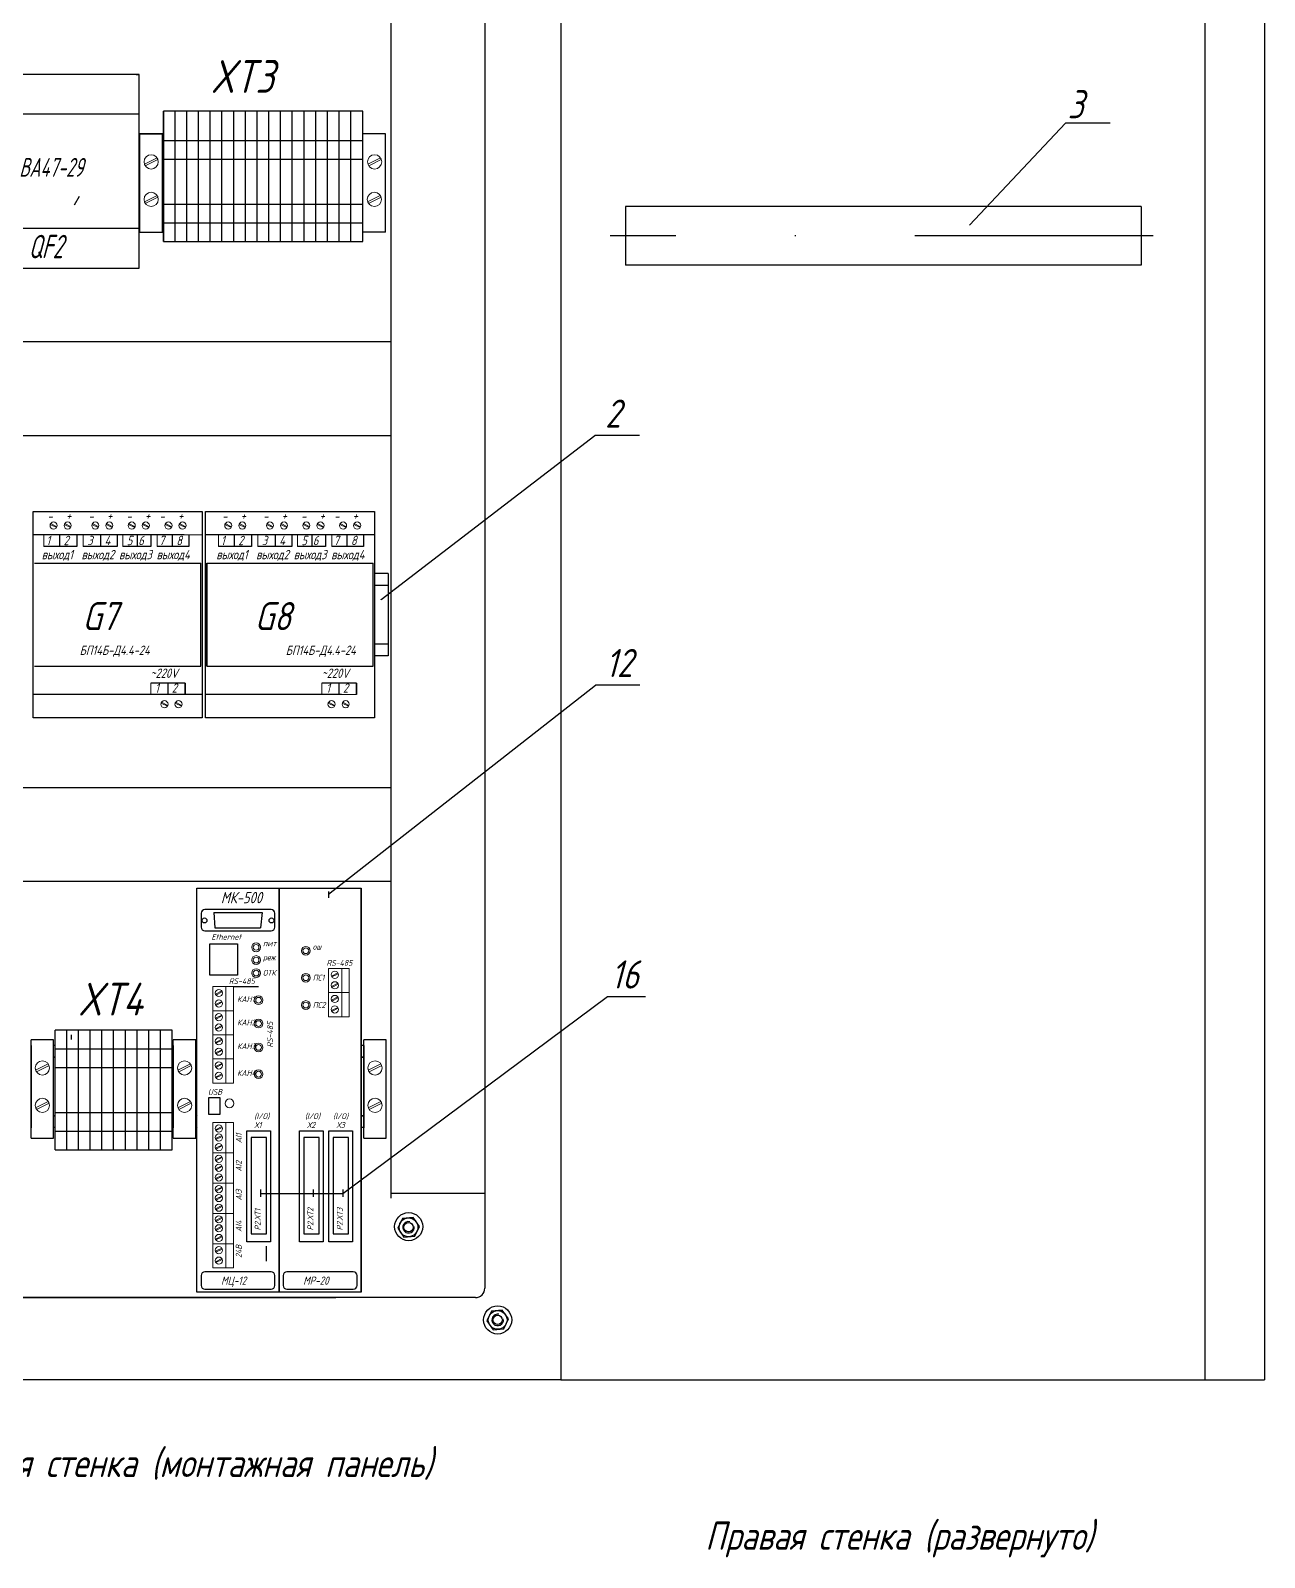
# Model space of a CAD drawing. Header units: millimetres. Extents: x 541 to 3142, y -35 to 600.
# Drawn here: x 1193.2 to 1324.8, y 285.8 to 448.5 of the extents above; entities that cross this region are included whole.
import ezdxf

# ---------------------------------------------------------------- set-up
doc = ezdxf.new("R2010")
doc.units = ezdxf.units.MM
doc.linetypes.add('DASHDOTX2', pattern=[50.8, 25.4, -12.7, 0, -12.7])
doc.layers.add('АСУТП', color=7, linetype='Continuous')
doc.layers.add('ссылки', color=7, linetype='Continuous')
doc.styles.add('GOST тип А', font='GOST_A.TTF', dxfattribs={"oblique": 15})
doc.styles.get("Standard").update_dxf_attribs({"font": 'GOST_A.TTF', "width": 0.8, "oblique": 15, "height": 3})

msp = doc.modelspace()

# ---------------------------------------------------------------- linework, layer by layer
at = {"color": 7, "lineweight": 30}
for p, q in [((1249.7812, 554.697), (1249.7812, 304.697)), ((1318.4316, 554.697), (1318.4316, 304.697)), ((1324.7812, 554.697), (1324.7812, 304.697)), ((1241.6562, 544.947), (1241.6562, 336.3742)), ((1231.6562, 535.919), (1231.6562, 324.0339)), ((1241.6562, 533.0268), (1241.6562, 314.447)), ((1204.7947, 443.8275), (1188.9502, 443.8275)), ((1204.4775, 443.8275), (1204.7947, 443.8275)), ((1204.7947, 423.1772), (1204.7947, 443.8275)), ((1207.3902, 427.1586), (1207.3902, 439.9086)), ((1207.3902, 439.9086), (1207.3902, 427.1586)), ((1207.3902, 427.1586), (1207.3902, 439.9086)), ((1207.3902, 427.1586), (1207.3902, 439.9086)), ((1228.6402, 439.9086), (1207.3902, 439.9086)), ((1207.3902, 439.9086), (1207.3902, 427.1586)), ((1207.3902, 427.1586), (1207.3902, 439.9086)), ((1207.3902, 427.1586), (1207.3902, 439.9086)), ((1207.3902, 427.1586), (1207.3902, 439.9086)), ((1208.6402, 426.0083), (1208.6402, 439.9086)), ((1208.6402, 426.0083), (1208.6402, 439.9086)), ((1209.8902, 426.0083), (1209.8902, 439.9086)), ((1209.8902, 426.0083), (1209.8902, 439.9086)), ((1211.1402, 426.0083), (1211.1402, 439.9086)), ((1211.1402, 426.0083), (1211.1402, 439.9086)), ((1212.3902, 426.0083), (1212.3902, 439.9086)), ((1212.3902, 426.0083), (1212.3902, 439.9086)), ((1213.6402, 426.0083), (1213.6402, 439.9086)), ((1213.6402, 426.0083), (1213.6402, 439.9086)), ((1214.8902, 426.0083), (1214.8902, 439.9086)), ((1214.8902, 426.0083), (1214.8902, 439.9086)), ((1216.1402, 426.0083), (1216.1402, 439.9086)), ((1216.1402, 426.0083), (1216.1402, 439.9086)), ((1217.3902, 426.0083), (1217.3902, 439.9086)), ((1217.3902, 426.0083), (1217.3902, 439.9086)), ((1218.6402, 426.0083), (1218.6402, 439.9086)), ((1218.6402, 426.0083), (1218.6402, 439.9086)), ((1219.8902, 426.0083), (1219.8902, 439.9086)), ((1221.1402, 426.0083), (1221.1402, 439.9086)), ((1222.3902, 426.0083), (1222.3902, 439.9086)), ((1223.6402, 426.0083), (1223.6402, 439.9086)), ((1224.8902, 426.0083), (1224.8902, 439.9086)), ((1226.1402, 426.0083), (1226.1402, 439.9086)), ((1227.3902, 426.0083), (1227.3902, 439.9086)), ((1227.3902, 426.0083), (1227.3902, 439.9086)), ((1227.3902, 426.0083), (1227.3902, 439.9086)), ((1227.3902, 426.0083), (1227.3902, 439.9086)), ((1228.6402, 427.1586), (1228.6402, 439.9086)), ((1228.6402, 427.1586), (1228.6402, 439.9086)), ((1228.6402, 426.0083), (1228.6402, 439.9086)), ((1204.8933, 437.2353), (1204.7407, 437.2353)), ((1204.9035, 437.2353), (1204.7947, 437.2353)), ((1204.8902, 427.0083), (1204.8902, 437.5083)), ((1204.8902, 437.5083), (1207.2902, 437.5083)), ((1204.8902, 427.0083), (1204.8902, 437.5083)), ((1204.8902, 437.5083), (1207.2902, 437.5083)), ((1207.2902, 427.0083), (1207.2902, 437.5083)), ((1207.2902, 427.0083), (1207.2902, 437.5083)), ((1207.3902, 426.0083), (1207.3902, 437.5083)), ((1207.3902, 437.5083), (1207.3902, 426.0083)), ((1207.3902, 426.0083), (1207.3902, 437.5083)), ((1207.3902, 426.0083), (1207.3902, 437.5083)), ((1207.3902, 426.0083), (1207.3902, 437.5083)), ((1207.3902, 437.5083), (1207.3902, 426.0083)), ((1207.3902, 426.0083), (1207.3902, 437.5083)), ((1228.6402, 436.7583), (1207.3902, 436.7583)), ((1228.6668, 427.0083), (1228.6668, 437.5083)), ((1228.6668, 427.0083), (1228.6668, 437.5083)), ((1231.0668, 437.5083), (1228.6668, 437.5083)), ((1231.0668, 427.0083), (1231.0668, 437.5083)), ((1204.9146, 435.9853), (1204.7619, 435.9853)), ((1204.9035, 435.9853), (1204.7947, 435.9853)), ((1228.6402, 434.7583), (1207.3902, 434.7583)), ((1204.9239, 429.7353), (1204.7712, 429.7353)), ((1204.9035, 429.7353), (1204.7947, 429.7353)), ((1207.3902, 430.0083), (1228.6402, 430.0083)), ((1311.6493, 429.7637), (1256.6493, 429.7637)), ((1256.6493, 429.7637), (1256.6493, 423.5137)), ((1311.6493, 429.7637), (1311.6493, 423.5137)), ((1204.9239, 428.4853), (1204.7712, 428.4853)), ((1204.9035, 428.4853), (1204.7947, 428.4853)), ((1204.8902, 427.0083), (1207.2902, 427.0083)), ((1204.8902, 427.0083), (1207.2902, 427.0083)), ((1207.3902, 428.0083), (1228.6402, 428.0083)), ((1231.0668, 427.0083), (1228.6668, 427.0083)), ((1207.3902, 426.0083), (1228.6402, 426.0083)), ((1188.9502, 423.1772), (1204.7947, 423.1772)), ((1311.6493, 423.5137), (1256.6493, 423.5137)), ((1105.4062, 415.3579), (1231.6562, 415.3579)), ((1105.4062, 415.3579), (1231.6562, 415.3579)), ((1105.4062, 405.3579), (1231.6562, 405.3579)), ((1105.4062, 405.3579), (1231.6562, 405.3579)), ((1105.4062, 405.3579), (1231.6562, 405.3579)), ((1193.5264, 375.2435), (1193.5264, 397.2435)), ((1193.5264, 397.2435), (1211.5264, 397.2435)), ((1211.5264, 397.2435), (1211.5264, 375.2435)), ((1211.8949, 375.2435), (1211.8949, 397.2435)), ((1211.8949, 375.2435), (1211.8949, 397.2435)), ((1211.8949, 397.2435), (1229.8949, 397.2435)), ((1229.8949, 397.2435), (1229.8949, 375.2435)), ((1231.3725, 390.6185), (1229.9094, 390.6185)), ((1231.3725, 390.6185), (1231.3725, 381.8685)), ((1231.3725, 389.3685), (1229.9094, 389.3685)), ((1231.3725, 383.1185), (1229.9094, 383.1185)), ((1231.3725, 381.8685), (1229.9094, 381.8685)), ((1211.5264, 375.2435), (1193.5264, 375.2435)), ((1229.8949, 375.2435), (1211.8949, 375.2435)), ((1105.4062, 367.824), (1231.6562, 367.824)), ((1105.4062, 357.824), (1231.6562, 357.824)), ((1210.9749, 357.1056), (1219.7249, 357.1056)), ((1210.9749, 314.0419), (1210.9749, 357.1056)), ((1219.7249, 314.0419), (1219.7249, 357.1056)), ((1219.7249, 357.1056), (1219.7249, 314.0419)), ((1219.7249, 357.1056), (1219.7249, 314.0419)), ((1219.7249, 314.0419), (1219.7249, 357.1056)), ((1219.7249, 357.1056), (1228.4749, 357.1056)), ((1219.7249, 314.0419), (1219.7249, 357.1056)), ((1228.4749, 314.0419), (1228.4749, 357.1056)), ((1228.4749, 357.1056), (1228.4749, 314.0419)), ((1228.4749, 357.1056), (1228.4749, 314.0419)), ((1228.4749, 314.0419), (1228.4749, 357.1056)), ((1208.3404, 341.9487), (1195.8404, 341.9487)), ((1195.8404, 329.1987), (1195.8404, 341.9487)), ((1197.0904, 329.1987), (1197.0904, 341.9487)), ((1197.0904, 329.1987), (1197.0904, 341.9487)), ((1198.3404, 329.1987), (1198.3404, 341.9487)), ((1198.3404, 329.1987), (1198.3404, 341.9487)), ((1199.5904, 329.1987), (1199.5904, 341.9487)), ((1199.5904, 329.1987), (1199.5904, 341.9487)), ((1200.8404, 329.1987), (1200.8404, 341.9487)), ((1200.8404, 329.1987), (1200.8404, 341.9487)), ((1202.0904, 329.1987), (1202.0904, 341.9487)), ((1202.0904, 329.1987), (1202.0904, 341.9487)), ((1203.3404, 329.1987), (1203.3404, 341.9487)), ((1203.3404, 329.1987), (1203.3404, 341.9487)), ((1204.5904, 329.1987), (1204.5904, 341.9487)), ((1204.5904, 329.1987), (1204.5904, 341.9487)), ((1205.8404, 329.1987), (1205.8404, 341.9487)), ((1205.8404, 329.1987), (1205.8404, 341.9487)), ((1207.0904, 329.1987), (1207.0904, 341.9487)), ((1207.0904, 329.1987), (1207.0904, 341.9487)), ((1208.3404, 329.1987), (1208.3404, 341.9487)), ((1208.3404, 329.1987), (1208.3404, 341.9487)), ((1193.2959, 330.4367), (1193.2959, 340.9367)), ((1195.6959, 340.9367), (1193.2959, 340.9367)), ((1193.2959, 340.3117), (1193.2959, 331.5617)), ((1195.6959, 330.4367), (1195.6959, 340.9367)), ((1195.751, 340.3158), (1195.6959, 340.3158)), ((1195.7079, 340.3158), (1195.7079, 340.3158)), ((1195.8719, 340.3158), (1195.7079, 340.3158)), ((1195.7593, 340.3117), (1195.7593, 340.3117)), ((1208.4507, 330.4367), (1208.4507, 340.9367)), ((1210.8507, 340.9367), (1208.4507, 340.9367)), ((1208.4507, 340.3117), (1208.4507, 331.5617)), ((1210.8507, 330.4367), (1210.8507, 340.9367)), ((1210.8626, 340.3158), (1210.8626, 340.3158)), ((1210.9749, 340.3158), (1210.8626, 340.3158)), ((1228.7482, 340.3158), (1228.5827, 340.3158)), ((1228.5842, 340.3158), (1228.5842, 340.3158)), ((1228.7482, 340.3158), (1228.5842, 340.3158)), ((1228.7482, 331.5658), (1228.7482, 340.3158)), ((1228.7566, 330.4367), (1228.7566, 340.9367)), ((1231.1566, 340.9367), (1228.7566, 340.9367)), ((1228.7566, 340.3117), (1228.7566, 340.3117)), ((1228.7566, 340.3117), (1228.7566, 331.5617)), ((1231.1566, 330.4367), (1231.1566, 340.9367)), ((1195.6959, 339.0658), (1195.751, 339.0658)), ((1195.6959, 339.0658), (1195.751, 339.0658)), ((1195.8719, 339.0658), (1195.7079, 339.0658)), ((1195.7593, 339.0617), (1195.7593, 339.0617)), ((1208.3404, 339.9487), (1195.8404, 339.9487)), ((1210.9749, 339.0658), (1210.8626, 339.0658)), ((1228.5827, 339.0658), (1228.7482, 339.0658)), ((1228.5842, 339.0658), (1228.7482, 339.0658)), ((1228.7482, 339.0658), (1228.5842, 339.0658)), ((1228.7566, 339.0617), (1228.7566, 339.0617)), ((1208.3404, 337.9487), (1195.8404, 337.9487)), ((1195.6959, 332.8158), (1195.751, 332.8158)), ((1195.6959, 332.8158), (1195.751, 332.8158)), ((1195.8719, 332.8158), (1195.7079, 332.8158)), ((1195.7593, 332.8117), (1195.7593, 332.8117)), ((1195.8404, 333.1987), (1208.3404, 333.1987)), ((1210.8611, 332.8158), (1210.9749, 332.8158)), ((1210.8626, 332.8158), (1210.9749, 332.8158)), ((1210.9749, 332.8158), (1210.8626, 332.8158)), ((1211.035, 332.8117), (1211.035, 332.8117)), ((1228.5827, 332.8158), (1228.7482, 332.8158)), ((1228.5842, 332.8158), (1228.7482, 332.8158)), ((1228.7482, 332.8158), (1228.5842, 332.8158)), ((1228.7566, 332.8117), (1228.7566, 332.8117)), ((1193.2959, 330.4367), (1195.6959, 330.4367)), ((1195.8563, 331.5658), (1195.6923, 331.5658)), ((1195.7593, 331.5617), (1195.7593, 331.5617)), ((1195.8404, 331.1987), (1208.3404, 331.1987)), ((1208.4507, 330.4367), (1210.8507, 330.4367)), ((1210.9749, 331.5658), (1210.847, 331.5658)), ((1211.035, 331.5617), (1211.035, 331.5617)), ((1228.7326, 331.5658), (1228.5686, 331.5658)), ((1228.7566, 331.5617), (1228.7566, 331.5617)), ((1228.7566, 330.4367), (1231.1566, 330.4367)), ((1195.8404, 329.1987), (1208.3404, 329.1987)), ((1231.6562, 324.601), (1241.6562, 324.601)), ((1240.6562, 313.447), (1096.4062, 313.447)), ((1219.7249, 314.0419), (1210.9749, 314.0419)), ((1228.4749, 314.0419), (1219.7249, 314.0419)), ((1249.7812, 304.697), (1087.2812, 304.697)), ((1249.7812, 304.697), (1324.7812, 304.697))]:
    msp.add_line(p, q, dxfattribs=at)
at = {"color": 7}
for p, q in [((1204.7947, 439.5775), (1188.9502, 439.5775)), ((1293.3517, 427.7637), (1303.5838, 438.6219)), ((1308.343, 438.6219), (1303.5838, 438.6219)), ((1207.2902, 437.5083), (1204.8902, 437.5083)), ((1207.2902, 437.5083), (1204.8902, 437.5083)), ((1197.9051, 429.9389), (1198.4628, 430.8507)), ((1198.1956, 430.4139), (1198.1956, 430.4139)), ((1188.9502, 427.4272), (1204.7947, 427.4272)), ((1227.3902, 426.0083), (1227.3902, 426.0083)), ((1228.6402, 426.0083), (1228.6402, 426.0083)), ((1230.6224, 387.8592), (1253.3982, 405.3271)), ((1258.1574, 405.3271), (1253.3982, 405.3271)), ((1209.6168, 394.7435), (1193.5264, 394.7435)), ((1195.9846, 394.7435), (1193.5264, 394.7435)), ((1196.323, 394.7435), (1196.323, 393.5276)), ((1198.1649, 394.7435), (1198.1649, 393.5276)), ((1200.6897, 394.7435), (1200.6897, 393.5276)), ((1202.4683, 394.7435), (1202.4683, 393.5276)), ((1204.5879, 394.7435), (1204.5879, 393.5276)), ((1206.0634, 394.7435), (1206.0634, 393.5276)), ((1208.3382, 394.7435), (1208.3382, 393.5276)), ((1210.1168, 394.7435), (1210.1168, 393.5276)), ((1229.8949, 394.7435), (1211.8949, 394.7435)), ((1214.9415, 394.7435), (1214.9415, 393.5276)), ((1216.7834, 394.7435), (1216.7834, 393.5276)), ((1219.3082, 394.7435), (1219.3082, 393.5276)), ((1221.0868, 394.7435), (1221.0868, 393.5276)), ((1223.2064, 394.7435), (1223.2064, 393.5276)), ((1224.6819, 394.7435), (1224.6819, 393.5276)), ((1226.9567, 394.7435), (1226.9567, 393.5276)), ((1228.7353, 394.7435), (1228.7353, 393.5276)), ((1196.323, 393.5276), (1194.6428, 393.5276)), ((1198.1649, 393.5276), (1196.323, 393.5276)), ((1200.6897, 393.5276), (1198.8478, 393.5276)), ((1202.4683, 393.5276), (1200.6897, 393.5276)), ((1204.9047, 393.5276), (1203.0629, 393.5276)), ((1206.0634, 393.5276), (1204.9047, 393.5276)), ((1208.3382, 393.5276), (1206.7463, 393.5276)), ((1210.1168, 393.5276), (1208.3382, 393.5276)), ((1214.9415, 393.5276), (1213.2613, 393.5276)), ((1216.7834, 393.5276), (1214.9415, 393.5276)), ((1219.3082, 393.5276), (1217.4663, 393.5276)), ((1221.0868, 393.5276), (1219.3082, 393.5276)), ((1223.5232, 393.5276), (1221.6814, 393.5276)), ((1224.6819, 393.5276), (1223.5232, 393.5276)), ((1226.9567, 393.5276), (1225.3648, 393.5276)), ((1228.7353, 393.5276), (1226.9567, 393.5276)), ((1193.6514, 391.7435), (1211.4014, 391.7435)), ((1211.4014, 380.7435), (1211.4014, 391.7435)), ((1212.0199, 391.7435), (1212.0199, 380.7435)), ((1212.0199, 380.7435), (1212.0199, 391.7435)), ((1212.0199, 391.7435), (1229.7699, 391.7435)), ((1229.7699, 380.7435), (1229.7699, 391.7435)), ((1230.6224, 387.8592), (1230.6224, 387.903)), ((1230.6224, 387.903), (1230.6224, 387.8195)), ((1230.6224, 387.8592), (1230.6224, 387.8891)), ((1230.6224, 387.8891), (1230.6224, 387.8111)), ((1230.6224, 387.8592), (1230.6224, 387.8592)), ((1230.6224, 387.8592), (1230.6224, 387.8592)), ((1193.6514, 380.7435), (1211.4014, 380.7435)), ((1212.0199, 380.7435), (1229.7699, 380.7435)), ((1207.8854, 377.7435), (1193.5264, 377.7435)), ((1207.8854, 378.9593), (1206.0435, 378.9593)), ((1209.7272, 378.9593), (1207.8854, 378.9593)), ((1207.8854, 377.7435), (1207.8854, 378.9593)), ((1211.5264, 377.7435), (1207.8854, 377.7435)), ((1209.7272, 378.9593), (1209.7272, 377.7435)), ((1209.7272, 377.7435), (1209.7272, 378.9593)), ((1226.3854, 377.7435), (1211.8949, 377.7435)), ((1226.1354, 378.9593), (1224.2935, 378.9593)), ((1224.9797, 356.4447), (1253.4458, 378.7466)), ((1227.9772, 378.9593), (1226.1354, 378.9593)), ((1226.1354, 377.7435), (1226.1354, 378.9593)), ((1227.9772, 378.9593), (1227.9772, 377.7435)), ((1227.9772, 377.7435), (1227.9772, 378.9593)), ((1258.205, 378.7466), (1253.4458, 378.7466)), ((1224.9797, 356.7503), (1224.9797, 356.0773)), ((1212.775, 354.484), (1217.9092, 354.484)), ((1212.775, 354.484), (1212.8947, 352.8819)), ((1217.9254, 354.484), (1217.7611, 352.8819)), ((1217.9092, 354.484), (1217.9254, 354.484)), ((1212.8947, 352.8819), (1217.7611, 352.8819)), ((1212.3447, 351.1619), (1215.3048, 351.1619)), ((1212.3447, 347.8346), (1212.3447, 351.1614)), ((1215.3048, 351.1619), (1215.3048, 347.8346)), ((1215.3048, 347.8346), (1212.3447, 347.8346)), ((1214.8562, 346.6048), (1217.5332, 346.6048)), ((1226.5105, 324.5458), (1254.7395, 345.5427)), ((1254.7395, 345.5427), (1258.7767, 345.5427)), ((1197.5686, 341.4495), (1197.5686, 340.9495)), ((1212.1921, 334.741), (1212.1921, 333.0115)), ((1213.4448, 334.741), (1212.1921, 334.741)), ((1213.4448, 333.0115), (1213.4448, 334.741)), ((1212.1921, 333.0115), (1213.4448, 333.0115)), ((1208.3404, 329.1987), (1208.3404, 329.1987)), ((1217.7605, 324.5458), (1226.5105, 324.5458)), ((1218.367, 318.9522), (1218.367, 317.3313)), ((1136.8936, 313.447), (1225.7728, 313.447))]:
    msp.add_line(p, q, dxfattribs=at)
at = {"color": 7, "linetype": 'Continuous', "lineweight": 0}
for p, q in [((1205.3712, 434.2652), (1206.7172, 434.9358)), ((1205.3712, 434.2652), (1206.7172, 434.9358)), ((1205.4632, 434.0808), (1206.8091, 434.7514)), ((1205.4632, 434.0808), (1206.8091, 434.7514)), ((1229.1889, 434.2652), (1230.5348, 434.9358)), ((1229.2808, 434.0808), (1230.6267, 434.7514)), ((1205.3712, 430.2652), (1206.7172, 430.9358)), ((1205.3712, 430.2652), (1206.7172, 430.9358)), ((1205.4632, 430.0808), (1206.8091, 430.7514)), ((1205.4632, 430.0808), (1206.8091, 430.7514)), ((1229.1711, 430.2652), (1230.517, 430.9358)), ((1229.263, 430.0808), (1230.6089, 430.7514)), ((1196.0038, 395.5337), (1195.3308, 395.8691)), ((1196.0038, 395.5337), (1195.3308, 395.8691)), ((1196.0498, 395.626), (1195.3768, 395.9613)), ((1196.0498, 395.626), (1195.3768, 395.9613)), ((1197.5038, 395.5337), (1196.8308, 395.8691)), ((1197.5038, 395.5337), (1196.8308, 395.8691)), ((1197.5498, 395.626), (1196.8768, 395.9613)), ((1197.5498, 395.626), (1196.8768, 395.9613)), ((1200.449, 395.5337), (1199.776, 395.8691)), ((1200.449, 395.5337), (1199.776, 395.8691)), ((1200.495, 395.626), (1199.822, 395.9613)), ((1200.495, 395.626), (1199.822, 395.9613)), ((1201.949, 395.5337), (1201.276, 395.8691)), ((1201.949, 395.5337), (1201.276, 395.8691)), ((1201.995, 395.626), (1201.322, 395.9613)), ((1201.995, 395.626), (1201.322, 395.9613)), ((1204.333, 395.5337), (1203.66, 395.8691)), ((1204.333, 395.5337), (1203.66, 395.8691)), ((1204.3789, 395.626), (1203.706, 395.9613)), ((1204.3789, 395.626), (1203.706, 395.9613)), ((1205.833, 395.5337), (1205.16, 395.8691)), ((1205.833, 395.5337), (1205.16, 395.8691)), ((1205.8789, 395.626), (1205.206, 395.9613)), ((1205.8789, 395.626), (1205.206, 395.9613)), ((1208.247, 395.5337), (1207.5741, 395.8691)), ((1208.247, 395.5337), (1207.5741, 395.8691)), ((1208.293, 395.626), (1207.62, 395.9613)), ((1208.293, 395.626), (1207.62, 395.9613)), ((1209.747, 395.5337), (1209.0741, 395.8691)), ((1209.747, 395.5337), (1209.0741, 395.8691)), ((1209.793, 395.626), (1209.12, 395.9613)), ((1209.793, 395.626), (1209.12, 395.9613)), ((1214.6223, 395.5337), (1213.9493, 395.8691)), ((1214.6223, 395.5337), (1213.9493, 395.8691)), ((1214.6682, 395.626), (1213.9953, 395.9613)), ((1214.6682, 395.626), (1213.9953, 395.9613)), ((1216.1223, 395.5337), (1215.4493, 395.8691)), ((1216.1223, 395.5337), (1215.4493, 395.8691)), ((1216.1682, 395.626), (1215.4953, 395.9613)), ((1216.1682, 395.626), (1215.4953, 395.9613)), ((1219.0675, 395.5337), (1218.3945, 395.8691)), ((1219.0675, 395.5337), (1218.3945, 395.8691)), ((1219.1134, 395.626), (1218.4405, 395.9613)), ((1219.1134, 395.626), (1218.4405, 395.9613)), ((1220.5675, 395.5337), (1219.8945, 395.8691)), ((1220.5675, 395.5337), (1219.8945, 395.8691)), ((1220.6134, 395.626), (1219.9405, 395.9613)), ((1220.6134, 395.626), (1219.9405, 395.9613)), ((1222.9515, 395.5337), (1222.2785, 395.8691)), ((1222.9515, 395.5337), (1222.2785, 395.8691)), ((1222.9974, 395.626), (1222.3245, 395.9613)), ((1222.9974, 395.626), (1222.3245, 395.9613)), ((1224.4515, 395.5337), (1223.7785, 395.8691)), ((1224.4515, 395.5337), (1223.7785, 395.8691)), ((1224.4974, 395.626), (1223.8245, 395.9613)), ((1224.4974, 395.626), (1223.8245, 395.9613)), ((1226.8655, 395.5337), (1226.1926, 395.8691)), ((1226.8655, 395.5337), (1226.1926, 395.8691)), ((1226.9115, 395.626), (1226.2385, 395.9613)), ((1226.9115, 395.626), (1226.2385, 395.9613)), ((1228.3655, 395.5337), (1227.6926, 395.8691)), ((1228.3655, 395.5337), (1227.6926, 395.8691)), ((1228.4115, 395.626), (1227.7385, 395.9613)), ((1228.4115, 395.626), (1227.7385, 395.9613)), ((1193.5264, 394.7435), (1211.5264, 394.7435)), ((1194.6428, 394.7435), (1194.6428, 393.5276)), ((1194.6428, 393.5276), (1194.6428, 394.7435)), ((1196.323, 393.5276), (1196.323, 394.7435)), ((1196.323, 394.7435), (1198.1649, 394.7435)), ((1198.8478, 393.5276), (1198.8478, 394.7435)), ((1198.8478, 394.7435), (1200.6897, 394.7435)), ((1200.6897, 393.5276), (1200.6897, 394.7435)), ((1200.6897, 394.7435), (1202.4683, 394.7435)), ((1203.0629, 393.5276), (1203.0629, 394.7435)), ((1203.0629, 394.7435), (1204.9047, 394.7435)), ((1204.9047, 394.7435), (1206.0634, 394.7435)), ((1206.4963, 394.7435), (1208.3382, 394.7435)), ((1206.7463, 393.5276), (1206.7463, 394.7435)), ((1208.3382, 393.5276), (1208.3382, 394.7435)), ((1208.3382, 394.7435), (1210.1168, 394.7435)), ((1211.8949, 394.7435), (1228.6449, 394.7435)), ((1213.2613, 394.7435), (1213.2613, 393.5276)), ((1213.2613, 393.5276), (1213.2613, 394.7435)), ((1214.9415, 393.5276), (1214.9415, 394.7435)), ((1214.9415, 394.7435), (1216.7834, 394.7435)), ((1217.4663, 393.5276), (1217.4663, 394.7435)), ((1217.4663, 394.7435), (1219.3082, 394.7435)), ((1219.3082, 393.5276), (1219.3082, 394.7435)), ((1219.3082, 394.7435), (1221.0868, 394.7435)), ((1221.6814, 393.5276), (1221.6814, 394.7435)), ((1221.6814, 394.7435), (1223.5232, 394.7435)), ((1223.5232, 394.7435), (1224.6819, 394.7435)), ((1225.1148, 394.7435), (1226.9567, 394.7435)), ((1225.3648, 393.5276), (1225.3648, 394.7435)), ((1226.9567, 393.5276), (1226.9567, 394.7435)), ((1226.9567, 394.7435), (1228.7353, 394.7435)), ((1206.0435, 378.9593), (1206.0435, 377.7435)), ((1206.0435, 377.7435), (1207.8854, 377.7435)), ((1207.8854, 378.9593), (1207.8854, 377.7435)), ((1207.8854, 377.7435), (1209.7272, 377.7435)), ((1224.2935, 378.9593), (1224.2935, 377.7435)), ((1224.2935, 377.7435), (1226.1354, 377.7435)), ((1226.1354, 378.9593), (1226.1354, 377.7435)), ((1226.1354, 377.7435), (1227.9772, 377.7435)), ((1207.8205, 376.4867), (1207.1475, 376.822)), ((1207.8205, 376.4867), (1207.1475, 376.822)), ((1207.8664, 376.5789), (1207.1935, 376.9142)), ((1207.8664, 376.5789), (1207.1935, 376.9142)), ((1209.3205, 376.4867), (1208.6475, 376.822)), ((1209.3205, 376.4867), (1208.6475, 376.822)), ((1209.3664, 376.5789), (1208.6935, 376.9142)), ((1209.3664, 376.5789), (1208.6935, 376.9142)), ((1225.6357, 376.4867), (1224.9627, 376.822)), ((1225.6357, 376.4867), (1224.9627, 376.822)), ((1225.6816, 376.5789), (1225.0087, 376.9142)), ((1225.6816, 376.5789), (1225.0087, 376.9142)), ((1227.1357, 376.4867), (1226.4627, 376.822)), ((1227.1357, 376.4867), (1226.4627, 376.822)), ((1227.1816, 376.5789), (1226.5087, 376.9142)), ((1227.1816, 376.5789), (1226.5087, 376.9142)), ((1226.426, 348.5397), (1226.426, 345.9676)), ((1225.3062, 347.7307), (1225.9876, 348.0702)), ((1225.3062, 346.617), (1225.9876, 346.9565)), ((1225.3527, 347.6374), (1226.0341, 347.9769)), ((1225.3527, 346.5236), (1226.0341, 346.8631)), ((1212.9467, 345.7958), (1213.6281, 346.1353)), ((1212.9932, 345.7024), (1213.6746, 346.0419)), ((1214.0665, 346.6048), (1214.0665, 344.0327)), ((1225.3062, 345.1586), (1225.9876, 345.4981)), ((1225.3527, 345.0653), (1226.0341, 345.4048)), ((1226.426, 345.9676), (1226.426, 343.3955)), ((1212.9467, 344.682), (1213.6281, 345.0215)), ((1212.9467, 343.2237), (1213.6281, 343.5632)), ((1212.9932, 344.5886), (1213.6746, 344.9282)), ((1212.9932, 343.1303), (1213.6746, 343.4698)), ((1214.0665, 344.0327), (1214.0665, 341.4606)), ((1225.3062, 344.0449), (1225.9876, 344.3844)), ((1225.3527, 343.9515), (1226.0341, 344.291)), ((1212.9467, 342.1099), (1213.6281, 342.4494)), ((1212.9932, 342.0165), (1213.6746, 342.3561)), ((1212.9467, 340.6516), (1213.6281, 340.9911)), ((1212.9932, 340.5582), (1213.6746, 340.8977)), ((1214.0665, 341.4606), (1214.0665, 338.8885)), ((1212.9467, 339.5378), (1213.6281, 339.8773)), ((1212.9932, 339.4444), (1213.6746, 339.784)), ((1214.0665, 338.8885), (1214.0665, 336.3164)), ((1193.777, 337.6936), (1195.1229, 338.3642)), ((1193.8689, 337.5091), (1195.2149, 338.1797)), ((1208.9317, 337.6936), (1210.2777, 338.3642)), ((1209.0237, 337.5091), (1210.3696, 338.1797)), ((1212.9467, 338.0795), (1213.6281, 338.419)), ((1212.9467, 336.9657), (1213.6281, 337.3052)), ((1212.9932, 337.9861), (1213.6746, 338.3256)), ((1212.9932, 336.8723), (1213.6746, 337.2119)), ((1229.2377, 337.6936), (1230.5836, 338.3642)), ((1229.3296, 337.5091), (1230.6755, 338.1797)), ((1193.777, 333.6936), (1195.1229, 334.3642)), ((1193.8689, 333.5091), (1195.2149, 334.1797)), ((1208.9317, 333.6936), (1210.2777, 334.3642)), ((1209.0237, 333.5091), (1210.3696, 334.1797)), ((1229.2377, 333.6936), (1230.5836, 334.3642)), ((1229.3296, 333.5091), (1230.6755, 334.1797)), ((1214.0665, 332.0992), (1214.0665, 328.8728)), ((1212.9467, 331.3514), (1213.6281, 331.6909)), ((1212.9467, 330.3947), (1213.6281, 330.7342)), ((1212.9932, 331.258), (1213.6746, 331.5975)), ((1212.9932, 330.3013), (1213.6746, 330.6409)), ((1212.9467, 329.366), (1213.6281, 329.7055)), ((1212.9932, 329.2726), (1213.6746, 329.6121)), ((1214.0665, 328.8728), (1214.0665, 325.6463)), ((1212.9467, 328.1249), (1213.6281, 328.4644)), ((1212.9467, 327.1683), (1213.6281, 327.5078)), ((1212.9932, 328.0315), (1213.6746, 328.371)), ((1212.9932, 327.0749), (1213.6746, 327.4144)), ((1212.9467, 326.1396), (1213.6281, 326.4791)), ((1212.9932, 326.0462), (1213.6746, 326.3857)), ((1214.0665, 325.6463), (1214.0665, 322.4199)), ((1212.9467, 324.8985), (1213.6281, 325.238)), ((1212.9467, 323.9418), (1213.6281, 324.2813)), ((1212.9932, 324.8051), (1213.6746, 325.1446)), ((1212.9932, 323.8484), (1213.6746, 324.1879)), ((1212.9467, 322.9131), (1213.6281, 323.2526)), ((1212.9932, 322.8197), (1213.6746, 323.1592)), ((1214.0665, 322.4199), (1214.0665, 319.1934)), ((1212.9467, 321.672), (1213.6281, 322.0115)), ((1212.9467, 320.7154), (1213.6281, 321.0549)), ((1212.9932, 321.5786), (1213.6746, 321.9181)), ((1212.9932, 320.622), (1213.6746, 320.9615)), ((1212.9467, 319.6866), (1213.6281, 320.0261)), ((1212.9932, 319.5933), (1213.6746, 319.9328)), ((1214.0665, 319.1934), (1214.0665, 316.6213)), ((1212.9467, 318.3844), (1213.6281, 318.7239)), ((1212.9467, 317.2706), (1213.6281, 317.6102)), ((1212.9932, 318.291), (1213.6746, 318.6305)), ((1212.9932, 317.1773), (1213.6746, 317.5168))]:
    msp.add_line(p, q, dxfattribs=at)
at = {"color": 7, "linetype": 'DASHDOTX2'}
msp.add_line((1312.9132, 426.6118), (1255.0242, 426.6118), dxfattribs=at)
at = {"color": 7}
for points in [[(1211.8124, 352.545), (1218.8874, 352.545, 0.41421356), (1219.2874, 352.945), (1219.2874, 354.4119, 0.41421356), (1218.8874, 354.8119), (1211.8124, 354.8119, 0.41421356), (1211.4124, 354.4119), (1211.4124, 352.945, 0.41421356)], [(1211.8124, 314.3527), (1218.8874, 314.3527, 0.41421356), (1219.2874, 314.7527), (1219.2874, 315.807, 0.41421356), (1218.8874, 316.207), (1211.8124, 316.207, 0.41421356), (1211.4124, 315.807), (1211.4124, 314.7527, 0.41421356)], [(1220.5624, 314.3527), (1227.6374, 314.3527, 0.41421356), (1228.0374, 314.7527), (1228.0374, 315.807, 0.41421356), (1227.6374, 316.207), (1220.5624, 316.207, 0.41421356), (1220.1624, 315.807), (1220.1624, 314.7527, 0.41421356)]]:
    msp.add_lwpolyline(points, format="xyb", close=True, dxfattribs=at)
at = {"color": 7, "linetype": 'Continuous', "lineweight": 0}
for points in [[(1225.0112, 348.5397), (1227.2157, 348.5397), (1227.2157, 345.9676), (1225.0112, 345.9676)], [(1212.6517, 346.6048), (1214.8562, 346.6048), (1214.8562, 344.0327), (1212.6517, 344.0327)], [(1225.0112, 345.9676), (1227.2157, 345.9676), (1227.2157, 343.3955), (1225.0112, 343.3955)], [(1212.6517, 344.0327), (1214.8562, 344.0327), (1214.8562, 341.4606), (1212.6517, 341.4606)], [(1212.6517, 341.4606), (1214.8562, 341.4606), (1214.8562, 338.8885), (1212.6517, 338.8885)], [(1212.6517, 338.8885), (1214.8562, 338.8885), (1214.8562, 336.3164), (1212.6517, 336.3164)], [(1212.6517, 332.0992), (1214.8562, 332.0992), (1214.8562, 328.8728), (1212.6517, 328.8728)], [(1212.6517, 328.8728), (1214.8562, 328.8728), (1214.8562, 325.6463), (1212.6517, 325.6463)], [(1212.6517, 325.6463), (1214.8562, 325.6463), (1214.8562, 322.4199), (1212.6517, 322.4199)], [(1212.6517, 322.4199), (1214.8562, 322.4199), (1214.8562, 319.1934), (1212.6517, 319.1934)], [(1212.6517, 319.1934), (1214.8562, 319.1934), (1214.8562, 316.6213), (1212.6517, 316.6213)]]:
    msp.add_lwpolyline(points, close=True, dxfattribs=at)
at = {"color": 7}
for points in [[(1216.2799, 331.2259), (1218.7974, 331.2259), (1218.7974, 319.3795), (1216.2799, 319.3795)], [(1221.8988, 331.2259), (1224.4164, 331.2259), (1224.4164, 319.3795), (1221.8988, 319.3795)], [(1225.0299, 331.2259), (1227.5474, 331.2259), (1227.5474, 319.3795), (1225.0299, 319.3795)]]:
    msp.add_lwpolyline(points, close=True, dxfattribs=at)
at = {"color": 7, "lineweight": 30}
for points in [[(1218.374, 330.5248), (1216.7542, 330.5248), (1216.7542, 320.2317), (1218.374, 320.2317)], [(1223.993, 330.5248), (1222.3731, 330.5248), (1222.3731, 320.2317), (1223.993, 320.2317)], [(1227.124, 330.5248), (1225.5042, 330.5248), (1225.5042, 320.2317), (1227.124, 320.2317)], [(1232.8689, 321.8929), (1232.3809, 320.8464), (1233.0432, 319.9005), (1234.1935, 320.0011), (1234.6815, 321.0476), (1234.0192, 321.9935)], [(1242.3689, 312.0179), (1241.8809, 310.9714), (1242.5432, 310.0255), (1243.6935, 310.1261), (1244.1815, 311.1726), (1243.5192, 312.1185)]]:
    msp.add_lwpolyline(points, close=True, dxfattribs=at)
at = {"color": 7, "linetype": 'Continuous', "lineweight": 0}
for centre, radius in [((1206.0902, 434.5083), 0.7589), ((1206.0902, 434.5083), 0.7589), ((1229.9078, 434.5083), 0.7589), ((1206.0902, 430.5083), 0.7589), ((1206.0902, 430.5083), 0.7589), ((1229.89, 430.5083), 0.7589), ((1195.6903, 395.7475), 0.3795), ((1195.6903, 395.7475), 0.3795), ((1197.1903, 395.7475), 0.3795), ((1197.1903, 395.7475), 0.3795), ((1200.1355, 395.7475), 0.3795), ((1200.1355, 395.7475), 0.3795), ((1201.6355, 395.7475), 0.3795), ((1201.6355, 395.7475), 0.3795), ((1204.0195, 395.7475), 0.3795), ((1204.0195, 395.7475), 0.3795), ((1205.5195, 395.7475), 0.3795), ((1205.5195, 395.7475), 0.3795), ((1207.9335, 395.7475), 0.3795), ((1207.9335, 395.7475), 0.3795), ((1209.4335, 395.7475), 0.3795), ((1209.4335, 395.7475), 0.3795), ((1214.3088, 395.7475), 0.3795), ((1214.3088, 395.7475), 0.3795), ((1215.8088, 395.7475), 0.3795), ((1215.8088, 395.7475), 0.3795), ((1218.754, 395.7475), 0.3795), ((1218.754, 395.7475), 0.3795), ((1220.254, 395.7475), 0.3795), ((1220.254, 395.7475), 0.3795), ((1222.638, 395.7475), 0.3795), ((1222.638, 395.7475), 0.3795), ((1224.138, 395.7475), 0.3795), ((1224.138, 395.7475), 0.3795), ((1226.552, 395.7475), 0.3795), ((1226.552, 395.7475), 0.3795), ((1228.052, 395.7475), 0.3795), ((1228.052, 395.7475), 0.3795), ((1207.507, 376.7004), 0.3795), ((1207.507, 376.7004), 0.3795), ((1209.007, 376.7004), 0.3795), ((1209.007, 376.7004), 0.3795), ((1225.3222, 376.7004), 0.3795), ((1225.3222, 376.7004), 0.3795), ((1226.8222, 376.7004), 0.3795), ((1226.8222, 376.7004), 0.3795), ((1217.2751, 350.7888), 0.4651), ((1217.2751, 350.7888), 0.3059), ((1222.5822, 350.4243), 0.4651), ((1222.5822, 350.4243), 0.3059), ((1217.2751, 349.4347), 0.4651), ((1217.2751, 348.0426), 0.4651), ((1217.2751, 349.4347), 0.3059), ((1217.2751, 348.0426), 0.3059), ((1222.5822, 347.5502), 0.4651), ((1222.5822, 347.5502), 0.3059), ((1225.6701, 347.8538), 0.3842), ((1225.6701, 346.7401), 0.3842), ((1213.3106, 345.9188), 0.3842), ((1213.3106, 344.8051), 0.3842), ((1217.5438, 345.1448), 0.4651), ((1217.5438, 345.1448), 0.3059), ((1222.5822, 344.6379), 0.4651), ((1225.6701, 345.2817), 0.3842), ((1213.3106, 343.3467), 0.3842), ((1222.5822, 344.6379), 0.3059), ((1225.6701, 344.168), 0.3842), ((1213.3106, 342.233), 0.3842), ((1217.5438, 342.6568), 0.4651), ((1217.5438, 342.6568), 0.3059), ((1213.3106, 340.7746), 0.3842), ((1217.5438, 340.1225), 0.4651), ((1217.5438, 340.1225), 0.3059), ((1194.4959, 337.9367), 0.7589), ((1209.6507, 337.9367), 0.7589), ((1213.3106, 339.6609), 0.3842), ((1213.3106, 338.2025), 0.3842), ((1229.9566, 337.9367), 0.7589), ((1213.3106, 337.0888), 0.3842), ((1217.5438, 337.2646), 0.4651), ((1217.5438, 337.2646), 0.3059), ((1194.4959, 333.9367), 0.7589), ((1209.6507, 333.9367), 0.7589), ((1214.4411, 334.1512), 0.4743), ((1229.9566, 333.9367), 0.7589), ((1213.3106, 331.4744), 0.3842), ((1213.3106, 330.5178), 0.3842), ((1213.3106, 329.4891), 0.3842), ((1213.3106, 328.248), 0.3842), ((1213.3106, 327.2913), 0.3842), ((1213.3106, 326.2626), 0.3842), ((1213.3106, 325.0215), 0.3842), ((1213.3106, 324.0649), 0.3842), ((1213.3106, 323.0362), 0.3842), ((1213.3106, 321.7951), 0.3842), ((1213.3106, 320.8384), 0.3842), ((1213.3106, 319.8097), 0.3842), ((1213.3106, 318.5075), 0.3842), ((1213.3106, 317.3937), 0.3842)]:
    msp.add_circle(centre, radius, dxfattribs=at)
at = {"color": 7}
for centre in [(1211.7753, 353.6525), (1218.9184, 353.6525)]:
    msp.add_circle(centre, 0.2627, dxfattribs=at)
at = {"color": 7, "lineweight": 30}
for centre, radius in [((1233.5456, 321.0142), 1.5), ((1233.5312, 320.947), 1), ((1233.5312, 320.947), 1), ((1233.5312, 320.947), 1), ((1233.5312, 320.947), 0.5), ((1243.0312, 311.072), 1.5), ((1243.0312, 311.072), 1), ((1243.0312, 311.072), 1), ((1243.0312, 311.072), 1), ((1243.0312, 311.072), 0.5)]:
    msp.add_circle(centre, radius, dxfattribs=at)
at = {"color": 7}
for centre in [(1233.5312, 320.947), (1243.0312, 311.072)]:
    msp.add_arc(centre, 0.6127, 77.654356, 9.494214, dxfattribs=at)
at = {"color": 7, "lineweight": 30}
msp.add_arc((1240.6562, 314.447), 1, 270, 0, dxfattribs=at)
at = {"layer": 'АСУТП', "color": 7}
for p, q in [((1217.7605, 324.964), (1217.7605, 324.1898)), ((1223.3794, 324.964), (1223.3794, 324.1898)), ((1226.5105, 324.964), (1226.5105, 324.1898))]:
    msp.add_line(p, q, dxfattribs=at)

# ---------------------------------------------------------------- texts
at = {"color": 7, "style": 'GOST тип А', "oblique": 15}
for s, p in [('XT3', (1212.433, 441.8651)), ('XT4', (1198.292, 343.5166))]:
    msp.add_text(s, height=3.5, dxfattribs=at).set_placement(p)
at = {"color": 7, "oblique": 15, "width": 0.8}
msp.add_text('ВA47-29', height=2, dxfattribs=at).set_placement((1192.0249, 432.9272))
at = {"color": 7, "style": 'GOST тип А', "oblique": 15, "width": 0.8}
msp.add_text('QF2', height=2.5, dxfattribs=at).set_placement((1193.0088, 424.2361))
at = {"color": 7, "linetype": 'Continuous', "lineweight": 0, "style": 'GOST тип А', "oblique": 15}
for s, height, p in [('-', 1, (1195.0306, 396.2471)), ('+', 1, (1197.0154, 396.3193)), ('-', 1, (1199.3973, 396.2471)), ('+', 1, (1201.3821, 396.3193)), ('-', 1, (1203.4409, 396.2471)), ('+', 1, (1205.4257, 396.3193)), ('-', 1, (1206.9647, 396.2471)), ('+', 1, (1208.9495, 396.3193)), ('-', 1, (1213.6491, 396.2471)), ('+', 1, (1215.6339, 396.3193)), ('-', 1, (1218.0157, 396.2471)), ('+', 1, (1220.0006, 396.3193)), ('-', 1, (1222.0594, 396.2471)), ('+', 1, (1224.0442, 396.3193)), ('-', 1, (1225.5832, 396.2471)), ('+', 1, (1227.568, 396.3193)), ('1', 1, (1194.9149, 393.6538)), ('2', 1, (1196.7567, 393.6538)), ('3', 1, (1199.2815, 393.6538)), ('4', 1, (1201.1233, 393.6538)), ('5', 1, (1203.4965, 393.6538)), ('6', 1, (1204.7138, 393.6538)), ('7', 1, (1206.93, 393.6538)), ('8', 1, (1208.7718, 393.6538)), ('1', 1, (1213.5333, 393.6538)), ('2', 1, (1215.3752, 393.6538)), ('3', 1, (1217.9, 393.6538)), ('4', 1, (1219.7418, 393.6538)), ('5', 1, (1222.115, 393.6538)), ('6', 1, (1223.3323, 393.6538)), ('7', 1, (1225.5485, 393.6538)), ('8', 1, (1227.3903, 393.6538)), ('выход1', 1, (1194.4149, 392.1538)), ('выход2', 1, (1198.6649, 392.1538)), ('выход3', 1, (1202.6649, 392.1538)), ('выход4', 1, (1206.6649, 392.1538)), ('выход1', 1, (1213.0333, 392.1538)), ('выход2', 1, (1217.2833, 392.1538)), ('выход3', 1, (1221.2833, 392.1538)), ('выход4', 1, (1225.2833, 392.1538)), ('БП14Б-Д4.4-24', 1, (1198.4596, 381.9499)), ('БП14Б-Д4.4-24', 1, (1220.4365, 381.9499)), ('~220V', 1, (1206.0096, 379.5058)), ('~220V', 1, (1224.2596, 379.5058)), ('1', 1, (1206.5063, 377.929)), ('2', 1, (1208.2904, 377.929)), ('1', 1, (1224.7563, 377.929)), ('2', 1, (1226.5404, 377.929)), ('МК-500', 1.2, (1213.5263, 355.4847)), ('Ethernet', 0.625, (1212.5199, 351.5838)), ('пит', 0.625, (1218.006, 350.9019)), ('ош', 0.625, (1223.3131, 350.5374)), ('реж', 0.625, (1218.006, 349.4021)), ('ОТК', 0.625, (1218.006, 347.7615)), ('RS-485', 0.625, (1224.7828, 348.8151)), ('RS-485', 0.625, (1214.3742, 346.8735)), ('ПС1', 0.625, (1223.3131, 347.2473)), ('КАН1', 0.625, (1215.2519, 344.9569)), ('ПС2', 0.625, (1223.3131, 344.3349)), ('КАН2', 0.625, (1215.2519, 342.4688)), ('КАН3', 0.625, (1215.2519, 339.9345)), ('КАН4', 0.625, (1215.2519, 337.0767)), ('USB', 0.625, (1212.1405, 335.0612)), ('Х1', 0.625, (1217.0874, 331.5341)), ('(I/O)', 0.625, (1217.0874, 332.481)), ('(I/O)', 0.625, (1222.4843, 332.481)), ('Х2', 0.625, (1222.7063, 331.5341)), ('(I/O)', 0.625, (1225.4918, 332.481)), ('Х3', 0.625, (1225.8374, 331.5341)), (' МЦ-12', 0.875, (1213.0981, 314.8245)), (' МР-20', 0.875, (1221.8481, 314.8245))]:
    msp.add_text(s, height=height, dxfattribs=at).set_placement(p)
at = {"color": 7, "lineweight": 0, "style": 'GOST тип А', "oblique": 15}
for s, p in [('G7', (1198.7519, 384.59)), ('G8', (1217.1204, 384.59))]:
    msp.add_text(s, height=3, dxfattribs=at).set_placement(p)
at = {"color": 7, "linetype": 'Continuous', "lineweight": 0, "style": 'GOST тип А', "oblique": 15}
for s, p in [('RS-485', (1219.0815, 340.1051)), ('AI1', (1215.7376, 329.9153)), ('AI2', (1215.7376, 326.8865)), ('AI3', (1215.7376, 323.8068)), ('Р2.ХТ1', (1217.7623, 320.6105)), ('Р2.ХТ2', (1223.3812, 320.6105)), ('Р2.ХТ3', (1226.5123, 320.6105)), ('AI4', (1215.7376, 320.46)), ('24В', (1215.7376, 317.691))]:
    msp.add_text(s, height=0.625, rotation=90, dxfattribs=at).set_placement(p)
at = {"layer": 'ссылки', "color": 7, "oblique": 15}
for s, p in [('3', (1303.7976, 439.1547)), ('2', (1254.489, 406.1771)), ('12', (1254.5366, 379.5966)), ('16', (1255.1083, 346.3927)), ('Щит ЩМП-5-0 IP54     Вид на внутренней плоскости. Передняя стенка (монтажная панель)', (1092.6994, 294.3242)), ('Правая стенка (развернуто)', (1265.1624, 286.5702))]:
    msp.add_text(s, height=3, dxfattribs=at).set_placement(p)

doc.saveas('drawing.dxf')
